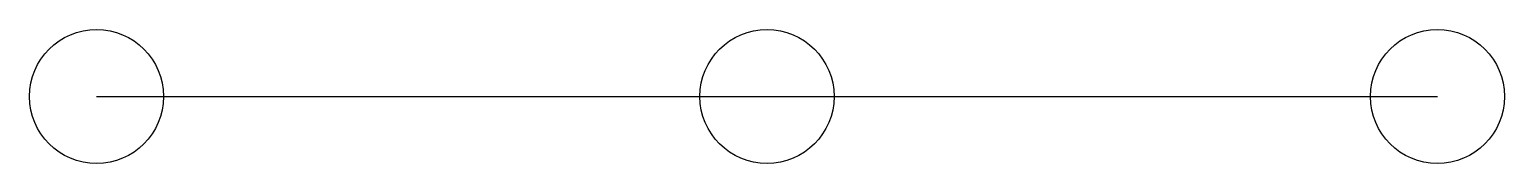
# Model space of a CAD drawing. Header units: metres. Extents: x -2 to 42, y -2 to 2.
import ezdxf

# ---------------------------------------------------------------- set-up
doc = ezdxf.new("R2010")
doc.units = ezdxf.units.M
for name, color, linetype in [('pipe_layer', 7, 'Continuous'), ('pump_layer', 7, 'Continuous'), ('valve_layer', 7, 'Continuous'), ('well_layer', 7, 'Continuous')]:
    doc.layers.add(name, color=color, linetype=linetype)

msp = doc.modelspace()

# ---------------------------------------------------------------- linework, layer by layer
at = {"layer": 'pipe_layer'}
for p, q in [((0, 0), (20, 0)), ((20, 0), (40, 0))]:
    msp.add_line(p, q, dxfattribs=at)
at = {"layer": 'pump_layer'}
msp.add_circle((20, 0), 2, dxfattribs=at)
at = {"layer": 'valve_layer'}
msp.add_circle((40, 0), 2, dxfattribs=at)
at = {"layer": 'well_layer'}
msp.add_circle((0, 0), 2, dxfattribs=at)

doc.saveas('drawing.dxf')
